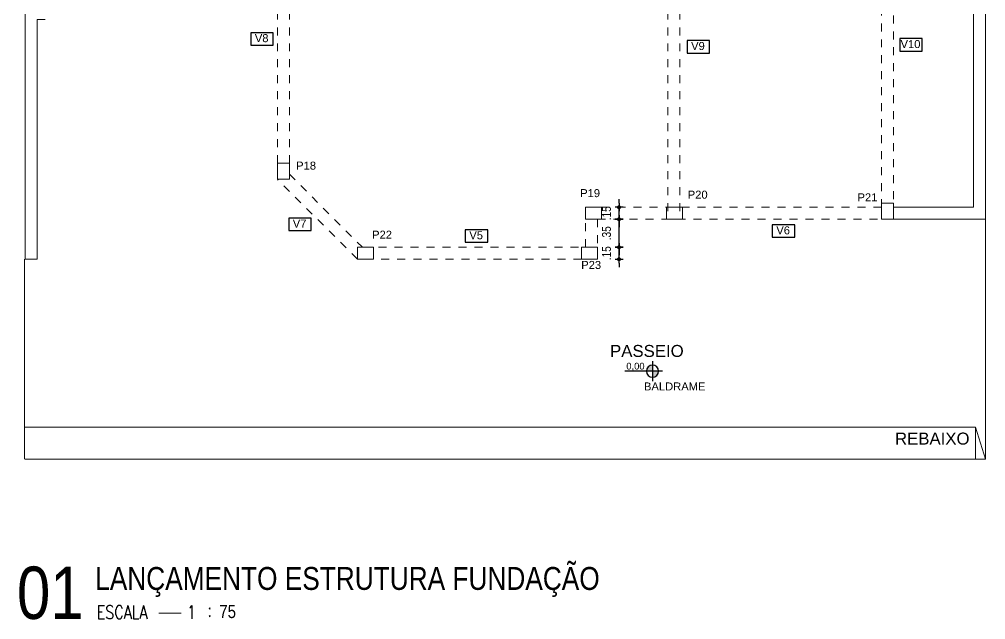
# Model space of a CAD drawing. Header units: millimetres. Extents: x 3212 to 6878, y 1640 to 3386.
# Drawn here: x 3251.56 to 3263.63, y 1698.55 to 1706.05 of the extents above; entities that cross this region are included whole.
import ezdxf
from ezdxf.enums import TextEntityAlignment as Align

# ---------------------------------------------------------------- set-up
doc = ezdxf.new("R2010")
doc.units = ezdxf.units.MM
doc.header["$LTSCALE"] = 0.8
doc.linetypes.add('HIDDEN2', pattern=[0.1875, 0.125, -0.0625])
for name, color, linetype in [('0-L. PISO', 4, 'Continuous'), ('A-PEN-W', 7, 'Continuous'), ('A-PEN-Y', 2, 'Continuous'), ('COTA', 2, 'Continuous'), ('E-TXT-G', 3, 'Continuous'), ('E-TXT-Y', 2, 'Continuous'), ('NIVEIS', 1, 'Continuous')]:
    doc.layers.add(name, color=color, linetype=linetype)
for name, color, linetype, lineweight in [('Arquitetura', 8, 'Continuous', 9), ('COTAS', 53, 'Continuous', 9), ('E-TXT-W', 7, 'Continuous', 20), ('pilares', 1, 'Continuous', 9), ('vigas', 7, 'HIDDEN2', 9)]:
    doc.layers.add(name, color=color, linetype=linetype, lineweight=lineweight)
doc.styles.add('CARIMBO_DADOS', font='arial.ttf', dxfattribs={"height": 0.1})
doc.styles.add('F2', font='ARIALN.TTF')
doc.styles.add('REG140', font='romans.shx', dxfattribs={"width": 0.8, "height": 0.35})
doc.styles.add('REG80', font='romans.shx', dxfattribs={"width": 0.8, "height": 0.1})
doc.styles.add('SANSSERIF2', font='sanssb__.ttf', dxfattribs={"width": 0.8})
doc.styles.add('T20', font='PORT2', dxfattribs={"height": 0.2})
doc.styles.add('TEXT', font='arial.ttf')
doc.dimstyles.new('ARQUITETURA', dxfattribs={"dimtxt": 0.11, "dimasz": 0.05, "dimexe": 0.1, "dimexo": 0, "dimgap": 0.1, "dimtad": 1, "dimzin": 5, "dimdsep": 46, "dimtxsty": 'F2', "dimblk": 'COTA', "dimcen": 0, "dimse1": 1, "dimse2": 1, "dimadec": 0, "dimazin": 0, "dimtfac": 2, "dimtix": 1, "dimtmove": 2, "dimatfit": 3, "dimldrblk": 'COTA', "dimfxl": 0, "dimtolj": 1, "dimtzin": 5, "dimarcsym": 0})

# ---------------------------------------------------------------- blocks, each defined once
blk = doc.blocks.new('cotas')
at = {"layer": 'A-PEN-Y'}
h = blk.add_hatch(color=256, dxfattribs=at)
h.paths.add_polyline_path([(0.135, 0, 0.414214), (0, 0.135), (0, 0)])
h.paths.add_polyline_path([(0, 0), (-0.135, 0, 0.414214), (0, -0.135)])
at = {"layer": 'A-PEN-W'}
for p, q in [((0, 0.223), (0, -0.223)), ((-0.223, 0), (0.621, 0))]:
    blk.add_line(p, q, dxfattribs=at)
blk.add_circle((0, 0), 0.135, dxfattribs=at)
at = {"layer": 'A-PEN-W', "style": 'T20'}
blk.add_attdef('COTA', (0.167, 0.038), '', height=0.15, dxfattribs=at)
blk = doc.blocks.new('IND_DES')
at = {"layer": 'E-TXT-W'}
blk.add_line((0.0269, -0.2428), (0.1984, -0.2428), dxfattribs=at)
at = {"layer": 'E-TXT-G', "style": 'REG80', "width": 0.8}
for s, p in [('ESCALA', (-0.4463, -0.2864)), ('1', (0.2426, -0.2864)), (':', (0.3988, -0.2706))]:
    blk.add_text(s, height=0.1, dxfattribs=at).set_placement(p)
blk.add_attdef('ESCALA', (0.4897, -0.2812), '', height=0.1, dxfattribs=at)
at = {"layer": 'E-TXT-W', "style": 'SANSSERIF2', "width": 0.6}
blk.add_attdef('00', text='', height=0.4, dxfattribs=at).set_placement((-0.7083, -0.2881), align=Align.CENTER)
at = {"layer": 'E-TXT-Y', "style": 'REG140', "width": 0.8}
for tag, p in [('PROJETO', (-0.4563, 0.1829)), ('DESENHO', (-0.4582, -0.0658))]:
    blk.add_attdef(tag, p, '', height=0.175, dxfattribs=at)
blk = doc.blocks.new('COTA')
at = {"layer": 'COTA'}
for p, q in [((-1, 0), (1, 0)), ((0, 1), (0, -1))]:
    blk.add_line(p, q, dxfattribs=at)
at = {"layer": 'COTA', "const_width": 0.5}
blk.add_lwpolyline([(-0.25, 0, 1), (0.25, 0, 1)], format="xyb", close=True, dxfattribs=at)
blk = doc.blocks.new('*D487')
at = {"layer": 'COTAS', "color": 0, "lineweight": -2, "transparency": 16777216}
for p, q in [((3259.051, 1703.254), (3259.051, 1703.304)), ((3259.051, 1703.054), (3259.051, 1703.204)), ((3259.051, 1703.004), (3259.051, 1702.954))]:
    blk.add_line(p, q, dxfattribs=at)
at = {"layer": 'Defpoints', "color": 0, "transparency": 16777216}
for p in [(3258.781, 1703.204), (3259.051, 1703.204), (3258.781, 1703.054)]:
    blk.add_point(p, dxfattribs=at)
at = {"layer": 'COTAS', "color": 0, "lineweight": -2, "transparency": 16777216, "xscale": 0.05, "yscale": 0.05, "zscale": 0.05}
for p, rotation in [((3259.051, 1703.204), 270), ((3259.051, 1703.054), 90)]:
    blk.add_blockref('COTA', p, dxfattribs=dict(at, rotation=rotation))
at = {"layer": 'COTAS', "color": 0, "transparency": 16777216, "insert": (3258.895, 1703.129), "char_height": 0.11, "attachment_point": 5, "rotation": 90, "style": 'F2'}
blk.add_mtext('\\A1;.15', dxfattribs=at)
blk = doc.blocks.new('*D488')
at = {"layer": 'COTAS', "color": 0, "lineweight": -2, "transparency": 16777216}
for p, q in [((3259.051, 1703.604), (3259.051, 1703.654)), ((3259.051, 1703.204), (3259.051, 1703.554)), ((3259.051, 1703.154), (3259.051, 1703.104))]:
    blk.add_line(p, q, dxfattribs=at)
at = {"layer": 'Defpoints', "color": 0, "transparency": 16777216}
for p in [(3258.781, 1703.554), (3259.051, 1703.554), (3258.781, 1703.204)]:
    blk.add_point(p, dxfattribs=at)
at = {"layer": 'COTAS', "color": 0, "lineweight": -2, "transparency": 16777216, "xscale": 0.05, "yscale": 0.05, "zscale": 0.05}
for p, rotation in [((3259.051, 1703.554), 270), ((3259.051, 1703.204), 90)]:
    blk.add_blockref('COTA', p, dxfattribs=dict(at, rotation=rotation))
at = {"layer": 'COTAS', "color": 0, "transparency": 16777216, "insert": (3258.895, 1703.379), "char_height": 0.11, "attachment_point": 5, "rotation": 90, "style": 'F2'}
blk.add_mtext('\\A1;.35', dxfattribs=at)
blk = doc.blocks.new('*D489')
at = {"layer": 'COTAS', "color": 0, "lineweight": -2, "transparency": 16777216}
for p, q in [((3259.051, 1703.754), (3259.051, 1703.804)), ((3259.051, 1703.554), (3259.051, 1703.704)), ((3259.051, 1703.504), (3259.051, 1703.454))]:
    blk.add_line(p, q, dxfattribs=at)
at = {"layer": 'Defpoints', "color": 0, "transparency": 16777216}
for p in [(3258.831, 1703.704), (3259.051, 1703.704), (3258.831, 1703.554)]:
    blk.add_point(p, dxfattribs=at)
at = {"layer": 'COTAS', "color": 0, "lineweight": -2, "transparency": 16777216, "xscale": 0.05, "yscale": 0.05, "zscale": 0.05}
for p, rotation in [((3259.051, 1703.704), 270), ((3259.051, 1703.554), 90)]:
    blk.add_blockref('COTA', p, dxfattribs=dict(at, rotation=rotation))
at = {"layer": 'COTAS', "color": 0, "transparency": 16777216, "insert": (3258.895, 1703.629), "char_height": 0.11, "attachment_point": 5, "rotation": 90, "style": 'F2'}
blk.add_mtext('\\A1;.15', dxfattribs=at)

msp = doc.modelspace()

# ---------------------------------------------------------------- linework, layer by layer
at = {"layer": '0-L. PISO'}
for points in [[(3254.45, 1705.73), (3254.731, 1705.73), (3254.731, 1705.887), (3254.45, 1705.887)], [(3259.901, 1705.633), (3260.182, 1705.633), (3260.182, 1705.789), (3259.901, 1705.789)], [(3262.558, 1705.656), (3262.838, 1705.656), (3262.838, 1705.813), (3262.558, 1705.813)], [(3254.925, 1703.413), (3255.205, 1703.413), (3255.205, 1703.569), (3254.925, 1703.569)], [(3260.966, 1703.328), (3261.247, 1703.328), (3261.247, 1703.484), (3260.966, 1703.484)], [(3257.13, 1703.266), (3257.411, 1703.266), (3257.411, 1703.422), (3257.13, 1703.422)]]:
    msp.add_lwpolyline(points, close=True, dxfattribs=at)
at = {"layer": 'Arquitetura', "color": 8, "ltscale": 0.05}
for p, q in [((3251.632, 1703.054), (3251.632, 1733.054)), ((3263.632, 1703.554), (3263.632, 1733.054)), ((3263.482, 1703.704), (3263.482, 1732.904)), ((3251.782, 1703.054), (3251.782, 1706.054)), ((3251.782, 1706.054), (3251.882, 1706.054)), ((3263.482, 1703.704), (3262.482, 1703.704)), ((3262.482, 1703.554), (3263.632, 1703.554)), ((3263.632, 1703.554), (3263.632, 1700.554)), ((3251.624, 1703.054), (3251.624, 1700.554)), ((3251.782, 1703.054), (3251.632, 1703.054)), ((3251.632, 1700.954), (3263.507, 1700.954)), ((3263.507, 1700.954), (3263.507, 1700.554)), ((3263.507, 1700.954), (3263.632, 1700.554)), ((3263.507, 1700.954), (3263.507, 1700.554)), ((3263.507, 1700.954), (3263.632, 1700.554)), ((3251.632, 1700.554), (3263.632, 1700.554))]:
    msp.add_line(p, q, dxfattribs=at)
at = {"layer": 'pilares'}
for points in [[(3254.782, 1704.054), (3254.932, 1704.054), (3254.932, 1704.254), (3254.782, 1704.254)], [(3258.831, 1703.554), (3258.831, 1703.704), (3258.631, 1703.704), (3258.631, 1703.554)], [(3259.843, 1703.554), (3259.843, 1703.704), (3259.643, 1703.704), (3259.643, 1703.554)], [(3262.332, 1703.555), (3262.482, 1703.555), (3262.482, 1703.755), (3262.332, 1703.755)], [(3255.982, 1703.054), (3255.982, 1703.204), (3255.782, 1703.204), (3255.782, 1703.054)], [(3258.781, 1703.054), (3258.781, 1703.204), (3258.581, 1703.204), (3258.581, 1703.054)]]:
    msp.add_lwpolyline(points, close=True, dxfattribs=at)
at = {"layer": 'vigas'}
for p, q in [((3254.782, 1704.054), (3254.782, 1718.904)), ((3262.482, 1718.904), (3262.482, 1703.554)), ((3254.932, 1718.754), (3254.932, 1704.117)), ((3262.332, 1703.704), (3262.332, 1718.754)), ((3259.662, 1708.354), (3259.662, 1703.554)), ((3259.812, 1708.354), (3259.812, 1703.554)), ((3255.782, 1703.054), (3254.782, 1704.054)), ((3254.932, 1704.117), (3255.845, 1703.204)), ((3258.631, 1703.204), (3258.631, 1703.704)), ((3258.631, 1703.704), (3262.332, 1703.704)), ((3262.482, 1703.554), (3258.781, 1703.554)), ((3258.781, 1703.554), (3258.781, 1703.054)), ((3255.845, 1703.204), (3258.631, 1703.204)), ((3258.781, 1703.054), (3255.782, 1703.054))]:
    msp.add_line(p, q, dxfattribs=at)

# ---------------------------------------------------------------- block references
ref = msp.add_blockref('IND_DES', (3253.256, 1699.027), dxfattribs=dict(xscale=1.636240131907927, yscale=1.636240131907927, zscale=1.636240131907927))
ref.add_attrib('00', '01', dxfattribs={"layer": 'E-TXT-W', "height": 0.6545, "style": 'F2'}).set_placement((3251.945, 1698.556), align=Align.CENTER)
ref.add_attrib('DESENHO', 'LANÇAMENTO ESTRUTURA FUNDAÇÃO', (3252.506, 1698.919), dxfattribs={"layer": 'E-TXT-Y', "color": 2, "height": 0.28634, "style": 'F2'})
ref.add_attrib('ESCALA', '75', (3254.057, 1698.567), dxfattribs={"layer": 'E-TXT-G', "color": 7, "height": 0.1636, "style": 'F2'})
at = {"layer": 'Arquitetura', "color": 8, "ltscale": 0.05}
ref = msp.add_blockref('cotas', (3259.47, 1701.655), dxfattribs=dict(at, xscale=-0.5599999999976717, yscale=0.5599999999994907, zscale=0.5599999999994907))
ref.add_attrib('COTA', '0,00', (3259.142, 1701.675), dxfattribs={"layer": 'NIVEIS', "color": 1, "height": 0.084, "style": 'TEXT'})

# ---------------------------------------------------------------- texts
at = {"color": 230, "char_height": 0.1, "attachment_point": 5, "style": 'CARIMBO_DADOS'}
for s, insert in [('V8', (3254.586, 1705.818)), ('V9', (3260.037, 1705.72)), ('V10', (3262.693, 1705.744)), ('P18', (3255.141, 1704.224)), ('P19', (3258.69, 1703.88)), ('P20', (3260.034, 1703.861)), ('P21', (3262.155, 1703.828)), ('V7', (3255.06, 1703.5)), ('V6', (3261.102, 1703.415)), ('P22', (3256.09, 1703.361)), ('V5', (3257.266, 1703.353)), ('P23', (3258.703, 1702.982)), ('BALDRAME', (3259.747, 1701.463))]:
    msp.add_mtext(s, dxfattribs=dict(at, insert=insert))
at = {"layer": 'Arquitetura', "color": 8, "ltscale": 0.05, "char_height": 0.15, "attachment_point": 5, "style": 'CARIMBO_DADOS'}
for s, insert in [('PASSEIO', (3259.399, 1701.906)), ('REBAIXO', (3262.965, 1700.81))]:
    msp.add_mtext(s, dxfattribs=dict(at, insert=insert))

# ---------------------------------------------------------------- dimensions: what is measured, and where the dimension line sits
at = {"layer": 'COTAS'}
for base, p1, p2, picture, middle in [((3259.051, 1703.704), (3258.831, 1703.554), (3258.831, 1703.704), '*D489', (3258.895, 1703.629)), ((3259.051, 1703.554), (3258.781, 1703.204), (3258.781, 1703.554), '*D488', (3258.895, 1703.379)), ((3259.051, 1703.204), (3258.781, 1703.054), (3258.781, 1703.204), '*D487', (3258.895, 1703.129))]:
    dim = msp.add_linear_dim(base=base, p1=p1, p2=p2, angle=90, dimstyle='ARQUITETURA', dxfattribs=at)
    dim.commit()
    dim.dimension.update_dxf_attribs({"geometry": picture, "text_midpoint": middle})

doc.saveas('drawing.dxf')
